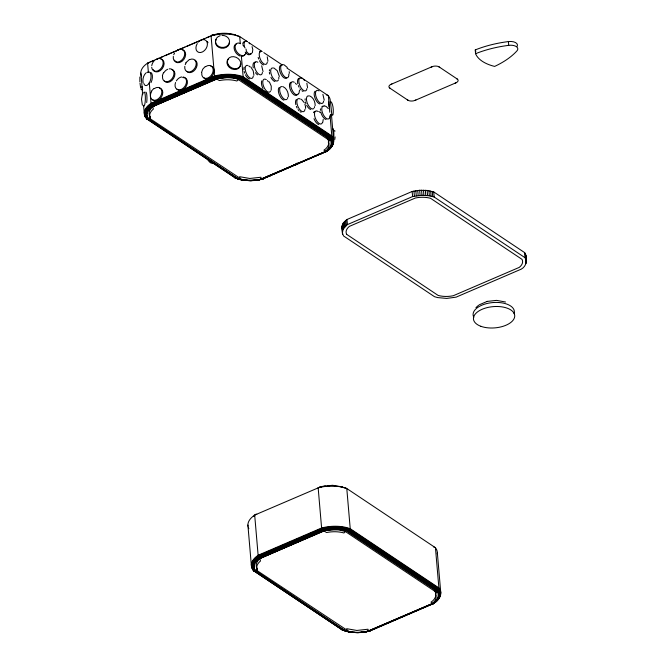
<?xml version="1.0" encoding="UTF-8"?>
<svg xmlns="http://www.w3.org/2000/svg" width="666" height="666" viewBox="0 0 666 666"><rect width="100%" height="100%" fill="white"/><g stroke="black" fill="none" stroke-linecap="round" stroke-linejoin="round"><path stroke-width="1" d="M253.912 75.158L253.213 70.846L250.799 66.908M263.037 71.537L261.688 65.767M267.94 61.114L267.241 56.793M299.492 90.235L299.009 93.257M305.586 108.408L305.586 107.101M307.55 87.612L306.851 83.292M315.168 105.694C315.268 101.881 313.411 97.436 309.707 95.921M323.226 119.422L322.744 122.444M324.242 100.158L322.885 94.389M330.494 115.734L330.486 114.319M246.345 50.816L246.029 49.109M142.441 93.44L141.508 99.192L142.382 105.153M288.37 96.537C288.545 92.732 286.721 88.32 283.092 86.688M233.641 78.163C231.776 77.472 210.714 77.031 219.472 80.553A21.195 10.914 -4.9 0 1 236.888 80.994L238.536 79.437L233.658 77.93M341.874 227.106L343.206 223.143L346.986 219.489L412.171 191.467L419.647 190.285L427.156 190.443L433.741 191.925L524.675 252.639C527.83 257.975 527.122 265.959 521.278 269.131L456.085 297.153L446.695 298.418L437.629 297.585L434.515 296.695L343.581 235.972L342.391 233.192L341.874 227.106L342.59 229.978M525.857 257.401L525.865 255.428M241.375 56.119L243.14 76.732L241.308 79.62L239.211 78.946A25.341 13.054 -4.9 0 0 224.85 77.564L215.901 78.979L151.898 106.96L215.851 79.462L214.51 76.007L211.064 35.814L211.663 35.19L214.768 34.832M335.098 136.913L334.773 139.485M345.105 487.837L346.786 488.519L350.233 528.712L348.393 531.601L346.303 530.927A25.341 13.054 -4.9 0 0 331.943 529.545L322.985 530.96L258.982 558.932L322.943 531.443L321.603 527.98L318.157 487.795L319.447 487.337M271.22 90.143L271.245 86.081L269.339 81.843M142.674 89.868L142.366 89.102M526.381 261.513L525.108 257.75L434.174 197.028L429.362 195.804L422.003 195.304L412.604 196.57L347.419 224.592L343.073 229.229L342.391 233.192M162.362 75.658L163.528 72.536M201.582 72.303L202.755 69.181L205.028 66.692M262.862 178.979L326.923 151.065L262.163 178.821L263.062 178.913L263.453 178.346L260.439 179.029M256.352 571.361L253.888 570.937L252.297 568.897A28.097 14.469 -4.9 0 1 256.235 556.701L258.125 555.269L321.603 527.98L324.617 527.305A28.097 14.469 -4.9 0 1 347.702 527.888L350.233 528.712L438.894 587.912L439.843 589.41A28.097 14.469 -4.9 0 1 435.905 601.614L433.341 603.729L431.884 603.871L369.247 630.802L370.146 630.893L370.537 630.327L367.524 631.01M252.397 52.481L252.789 49.609L252.081 46.595M147.261 111.522L146.445 114.527L147.669 118.307L238.603 179.021L241.733 179.912L250.882 180.711L260.398 179.387L326.748 150.866C330.478 148.643 333.891 143.465 330.811 139.385L239.877 78.671L235.031 77.456L227.597 76.981L218.082 78.305L151.731 106.826L147.261 111.522L147.119 109.932M139.877 77.015L139.877 81.86M325.691 151.665L323.934 150.158C327.63 147.969 330.677 142.774 327.564 138.886L329.337 140.351L328.305 142.091L328.954 143.948A21.637 11.147 -4.9 0 1 326.257 150.608L325.274 151.49L325.691 151.665L259.432 179.795A21.637 11.147 -4.9 0 1 241.65 179.345L148.984 117.957L150.358 117.133C147.444 113.553 149.9 108.133 153.679 106.377M436.421 592.332L435.389 594.072L436.039 595.928A21.637 11.147 -4.9 0 1 433.341 602.588L432.359 603.471L432.775 603.646L431.019 602.139C434.715 599.949 437.77 594.755 434.657 590.859L436.421 592.332L345.388 531.543L343.981 532.975A21.195 10.914 -4.9 0 0 326.565 532.534L323.843 530.86M438.827 593.198L437.895 591.366L346.961 530.652L342.116 529.437L334.682 528.962L325.166 530.286L258.816 558.807C255.078 561.03 251.665 566.208 254.753 570.287L345.687 631.002L350.532 632.217L357.967 632.692L367.482 631.368L433.832 602.847C437.72 600.566 440.168 596.045 438.694 591.608M332.983 114.877C333.641 110.814 333.35 105.611 331.402 101.956M151.415 91.117L153.696 88.628M185.764 62.795L189.41 59.515M145.862 73.002C143.415 75.491 142.399 79.312 143.14 82.701M241.308 79.62L240.959 79.97L329.029 138.778L331.801 135.931L330.036 115.318M348.393 531.601L348.043 531.951L436.122 590.75L438.894 587.912L435.447 547.718L433.375 546.778M475.949 307.6L478.638 305.219M152.855 106.718L151.898 106.96L152.472 106.502M324.8 151.898L326.706 150.741A25.341 13.054 -4.9 0 0 330.253 139.735L329.47 138.495M325.141 151.923L327.189 150.683A25.949 13.37 -4.9 0 0 330.877 146.27M325.549 151.923L328.821 149.634A28.097 14.469 -4.9 0 0 332.759 137.429L331.801 135.931L243.14 76.732L240.609 75.907A28.097 14.469 -4.9 0 0 217.524 75.325L214.51 76.007L151.04 103.288L149.142 104.72A28.097 14.469 -4.9 0 0 145.213 116.916L146.803 118.956L149.259 119.389M432.226 603.904L433.791 602.722A25.341 13.054 -4.9 0 0 437.346 591.716L436.555 590.476M432.642 603.904L434.282 602.663A25.949 13.37 -4.9 0 0 436.471 600.516M433.017 603.846L435.706 601.922A27.814 14.327 -4.9 0 0 439.602 589.843L438.669 588.361L350.058 529.195L347.577 528.388A27.814 14.327 -4.9 0 0 324.717 527.813L321.761 528.479L258.358 555.735L256.493 557.134A27.814 14.327 -4.9 0 0 252.597 569.214L253.538 570.695L342.432 630.061L344.422 630.169M433.341 603.729L435.439 602.181A27.456 14.136 -4.9 0 0 439.285 590.259L438.378 588.819L349.825 529.695L347.402 528.904A27.456 14.136 -4.9 0 0 324.841 528.329L321.953 528.987L258.641 556.202L256.826 557.575A27.456 14.136 -4.9 0 0 252.98 569.497L253.888 570.937M147.86 63.445L149.001 62.596M325.474 530.394L329.628 529.753M391.891 83.974L389.985 84.932A5.461 2.814 -4.9 0 0 389.169 87.471L390.426 88.511M455.161 83.142L457.059 82.184A5.461 2.814 -4.9 0 0 457.875 79.645L456.618 78.605M256.069 569.938L257.442 569.114C254.687 565.725 256.76 560.955 259.948 558.691L258.982 558.932L259.723 558.632L260.514 560.988A21.637 11.147 -4.9 0 0 256.743 567.574L257.484 570.387L256.069 569.938L348.743 631.318A21.637 11.147 -4.9 0 0 366.516 631.776L434.016 603.046M345.388 531.543L338.944 529.886L329.462 529.861M479.32 304.762L487.246 301.39M327.764 530.003L325.674 530.444M218.59 78.463L222.544 77.772M431.135 67.099L433.3 66.317A5.461 2.814 -4.9 0 1 438.095 66.442L439.718 67.324M415.909 100.017L413.744 100.799A5.461 2.814 -4.9 0 1 408.949 100.683L407.326 99.792M151.898 106.96L153.771 106.069M155.178 59.84L147.594 63.095L145.704 64.527A28.097 14.469 -4.9 0 0 141.242 75.541M157.068 59.024L211.064 35.814L214.086 35.132A28.097 14.469 -4.9 0 1 237.171 35.714L239.693 36.538L247.444 41.717M150.891 61.78L153.721 60.564M155.611 59.749L158.45 58.533M160.339 57.717L163.17 56.502M165.06 55.694L175.449 51.224M177.339 50.408L180.178 49.192M182.068 48.377L184.898 47.161M186.788 46.354L204.737 38.636M206.626 37.82L209.465 36.605M211.355 35.789C218.956 32.509 227.905 32.576 235.756 35.032M390.717 84.482L432.309 66.6M414.735 100.516L456.335 82.634M262.629 178.971L326.756 151.34M369.713 630.952L433.849 603.321M369.946 630.96L433.624 603.554M215.851 79.462L216.9 79.021M322.943 531.443L323.984 531.002M325.924 151.865L328.621 149.942A27.814 14.327 -4.9 0 0 332.517 137.862L331.585 136.38L242.973 77.214L240.484 76.407A27.814 14.327 -4.9 0 0 217.632 75.832L214.668 76.498L151.274 103.754L149.409 105.161A27.814 14.327 -4.9 0 0 145.513 117.241M212.154 35.265L214.643 34.699A25.341 13.054 -4.9 0 1 216.059 34.432M260.398 179.271L263.361 178.596M263.228 178.788L255.594 180.128A25.341 13.054 -4.9 0 1 239.052 178.938L234.823 177.622L237.337 178.197M263.062 178.913L260.023 179.562A25.949 13.37 -4.9 0 1 240.584 179.512M319.239 487.246L321.728 486.68M320.263 487.171L321.861 486.813M318.157 487.795L321.17 487.112A28.097 14.469 -4.9 0 1 344.255 487.695L346.786 488.519L435.447 547.718L436.397 549.225A28.097 14.469 -4.9 0 1 437.262 554.129M370.446 630.577L362.679 632.109A25.341 13.054 -4.9 0 1 346.145 630.918L341.908 629.603L345.446 631.018A26.515 13.653 -4.9 0 0 367.232 631.568M370.313 630.769L367.108 631.543A25.949 13.37 -4.9 0 1 353.862 632.4M487.079 301.423L496.536 300.374L505.527 302.006M237.554 35.906L239.693 36.538L240.318 43.756M333.308 529.612L329.762 529.728M222.677 77.756L226.224 77.631M324.658 105.911L326.307 106.577L328.296 108.591M149.725 62.288L147.594 63.095L148.393 72.369M256.81 514.269L255.353 514.393L252.789 516.508A28.097 14.469 -4.9 0 0 248.01 526.298M326.29 94.797L328.072 95.446L329.312 97.244A28.097 14.469 -4.9 0 1 330.17 102.148M148.984 117.957L150.391 118.406L149.659 115.593A21.637 11.147 -4.9 0 1 153.421 109.008L152.406 106.543M342.84 487.012L332.567 485.281L321.278 486.555L254.687 515.076L258.125 555.269L260.215 557.942L258.649 559.124A25.341 13.054 -4.9 0 0 255.103 570.129L255.886 571.37L344.047 630.236M235.464 35.223L236.863 35.681M235.056 177.88L238.694 179.021M235.348 178.08L238.353 179.037A26.515 13.653 -4.9 0 0 260.148 179.587M343.248 487.437L344.647 487.887M342.149 629.861L345.779 631.002A25.949 13.37 -4.9 0 0 351.731 632.192M283.957 64.735L287.279 67.433M273.917 67.99L277.239 70.688L279.395 76.457M438.886 66.767L457.45 79.162M389.593 87.954L408.158 100.35M249.167 42.865L262.079 51.482M263.803 52.631L281.876 64.702M287.038 68.148L328.355 95.737L329.77 112.229M238.295 79.57L329.337 140.351M236.963 178.255L148.801 119.389L148.01 118.148A25.341 13.054 -4.9 0 1 151.565 107.143L153.13 105.961L151.04 103.288L149.276 82.676M236.505 178.313L148.227 119.372L147.411 118.073A25.949 13.37 -4.9 0 1 151.04 106.801L152.68 105.561L215.609 78.513L218.215 77.922A25.949 13.37 -4.9 0 1 229.279 76.956M236.08 178.297L147.702 119.289L146.845 117.932A26.515 13.653 -4.9 0 1 150.558 106.418L152.264 105.136L215.334 78.022L218.048 77.406A26.515 13.653 -4.9 0 1 239.835 77.964L242.116 78.705L330.494 137.712L331.343 139.061A26.515 13.653 -4.9 0 1 327.63 150.574M235.689 178.222L146.445 118.715M343.589 630.286L255.319 571.345L254.495 570.046A25.949 13.37 -4.9 0 1 258.133 558.782L259.773 557.542L322.694 530.494L325.299 529.903A25.949 13.37 -4.9 0 1 338.544 529.045M343.165 630.277L254.787 571.27L253.937 569.913A26.515 13.653 -4.9 0 1 257.65 558.399L259.357 557.109L322.419 530.003L325.133 529.387A26.515 13.653 -4.9 0 1 346.928 529.945L349.2 530.677L437.579 589.693L438.436 591.042A26.515 13.653 -4.9 0 1 434.723 602.555M253.246 570.404L342.782 630.202M141.583 89.752L141.009 89.086M319.031 111.563L320.105 112.471M301.398 99.251L304.237 102.639M330.827 139.419L330.003 138.12L241.733 79.171L239.544 78.463A25.949 13.37 -4.9 0 0 233.591 77.273M147.228 119.147L146.337 117.749A27.015 13.911 -4.9 0 1 150.125 106.019L151.89 104.687L215.085 77.514L217.899 76.881A27.015 13.911 -4.9 0 1 240.093 77.447L242.457 78.213L330.919 137.279L331.81 138.678A27.015 13.911 -4.9 0 1 328.022 150.416M146.803 118.956L145.887 117.516A27.456 14.136 -4.9 0 1 149.733 105.594L151.557 104.221L214.86 77.006L217.757 76.349A27.456 14.136 -4.9 0 1 240.309 76.923L242.74 77.714L331.285 136.838L332.201 138.278A27.456 14.136 -4.9 0 1 328.355 150.2M254.312 571.128L253.421 569.73A27.015 13.911 -4.9 0 1 257.209 558L258.974 556.668L322.169 529.495L324.983 528.862A27.015 13.911 -4.9 0 1 347.186 529.428L349.542 530.194L438.012 589.26L438.894 590.659A27.015 13.911 -4.9 0 1 435.114 602.397M346.686 234.365L438.128 295.421A18.432 9.491 -4.9 0 0 453.288 295.729L519.305 267.366A18.432 9.491 -4.9 0 0 522.027 259.357L430.561 198.302A18.432 9.491 -4.9 0 0 415.409 197.993L349.392 226.365A18.432 9.491 -4.9 0 0 346.67 234.365M330.469 101.881L331.909 115.609L331.959 114.719M141.184 76.357L142.183 87.97M304.878 104.087L305.569 106.993M261.422 179.287L260.905 177.248L249.758 178.471L239.577 176.706L240.018 178.746M368.506 631.268L367.99 629.228L356.843 630.452L346.661 628.687L347.111 630.727M334.906 131.335L334.698 130.428M289.186 71.67L289.435 73.202M140.651 87.912L140.018 83.2M329.029 106.893L328.704 102.015M508.408 41.575L508.732 45.346A8.117 4.179 -4.9 0 1 516.317 46.603A8.117 4.179 -4.9 0 1 516.966 50.849A79.279 40.834 -4.9 0 1 494.638 66.417A40.876 21.054 -4.9 0 1 475.574 53.688L475.249 49.917A78.33 40.343 -4.9 0 1 508.408 41.575A8.117 4.179 -4.9 0 1 517.166 46.337M525.624 254.462L526.29 262.504M525.224 253.53L525.665 258.633M525.774 260.439L526.04 263.503M524.675 252.639L525.108 257.75M433.741 191.925L434.174 197.028M432.242 191.442L432.684 196.553M430.627 191.034L431.06 196.137M428.929 190.692L429.362 195.804M427.156 190.443L427.597 195.554M425.333 190.276L425.765 195.379M423.459 190.193L423.901 195.304M421.561 190.193L422.003 195.304M419.647 190.285L420.088 195.388M417.74 190.459L418.173 195.563M415.834 190.717L416.275 195.821M413.961 191.05L414.402 196.162M412.171 191.467L412.604 196.57M437.354 552.872L440.8 593.065M346.986 219.489L347.419 224.592M345.845 220.338L346.287 225.441M344.822 221.245L345.263 226.348M343.939 222.178L344.38 227.289M343.206 223.143L343.648 228.255M342.632 224.126L343.073 229.229M342.216 225.116L342.657 230.228M341.966 226.115L342.632 234.157M331.502 115.318L333.716 141.084M254.803 560.922L254.945 562.512M247.894 525.058L251.34 565.251M140.809 73.077L141.075 76.174M141.958 86.48L142.666 94.722M143.631 106.052L144.256 113.27M248.851 528.712A28.097 14.469 -4.9 0 1 248.326 527.522M367.424 631.418A27.456 14.136 -4.9 0 1 362.779 632.142M359.632 632.392A27.456 14.136 -4.9 0 1 354.179 632.375M351.157 632.109A27.456 14.136 -4.9 0 1 344.863 630.852M367.341 631.526A27.015 13.911 -4.9 0 1 345.138 630.968M365.151 631.659A27.814 14.327 -4.9 0 1 362.779 631.976M351.007 631.942A27.814 14.327 -4.9 0 1 349.525 631.743M348.793 631.618A27.814 14.327 -4.9 0 1 344.63 630.669M348.643 631.385A28.097 14.469 -4.9 0 1 347.194 631.11M345.796 630.785A28.097 14.469 -4.9 0 1 344.439 630.427M438.694 593.622A25.949 13.37 -4.9 0 1 438.711 595.928M438.428 597.094A25.949 13.37 -4.9 0 1 437.304 599.392M438.403 592.49A25.949 13.37 -4.9 0 0 437.912 591.391L437.096 590.093L348.817 531.152L346.628 530.444A25.949 13.37 -4.9 0 0 344.738 529.953M323.942 486.446A24.8 12.771 -4.9 0 1 325.349 486.247M253.754 516.433A25.341 13.054 -4.9 0 1 254.903 515.409M322.436 486.538A25.341 13.054 -4.9 0 1 325.291 486.097M328.188 485.822A25.341 13.054 -4.9 0 1 334.657 485.839M340.701 486.729A25.341 13.054 -4.9 0 1 342.549 487.204M475.574 53.688A78.33 40.343 -4.9 0 1 508.732 45.346M475.907 51.299A40.876 21.054 -4.9 0 1 475.249 49.917M143.556 93.09A7.035 1.274 -88.5 0 1 145.355 98.943A7.035 1.274 -88.5 0 1 143.315 105.278M145.812 92.108A7.035 1.274 -88.5 0 1 146.703 102.522M146.795 72.744A7.035 3.413 -75.4 0 1 150.966 74.925A7.035 3.413 -75.4 0 1 148.46 84.099A7.035 3.413 -75.4 0 1 143.856 83.508M150.941 72.511A7.035 3.413 -75.4 0 1 150.982 82.659M332.401 128.788A7.035 1.274 -88.5 0 1 333.774 131.885A7.035 1.274 -88.5 0 1 333.391 140.401M213.153 162.879A7.035 3.272 66.7 0 1 207.409 159.041M212.787 162.654A7.035 3.272 66.7 0 1 211.746 162.154M210.681 161.247A7.035 3.272 66.7 0 1 209.648 159.998M246.02 52.756A7.035 4.537 54.6 0 1 240.151 54.928A7.035 4.537 54.6 0 1 235.09 46.895A7.035 4.537 54.6 0 1 240.076 43.332M242.89 45.097A7.035 4.537 54.6 0 1 245.08 48.002M244.589 54.729A7.035 4.537 54.6 0 1 241.5 56.36M240.101 56.069A7.035 4.537 54.6 0 1 234.424 49.75A7.035 4.537 54.6 0 1 236.397 43.889M240.401 64.111A7.035 5.711 28.7 0 1 231.568 68.831A7.035 5.711 28.7 0 1 228.538 58.833M221.994 35.415A7.035 6.019 2.7 0 1 229.087 43.648A7.035 6.019 2.7 0 1 217.466 45.563A7.035 6.019 2.7 0 1 220.196 35.706M229.487 41.908A7.035 6.019 2.7 0 1 221.145 48.16A7.035 6.019 2.7 0 1 216.134 39.56M154.146 88.686A7.035 5.07 -56.3 0 1 161.871 91.925A7.035 5.07 -56.3 0 1 154.171 100.341A7.035 5.07 -56.3 0 1 151.706 91.342M159.474 88.037A7.035 5.07 -56.3 0 1 161.472 96.986A7.035 5.07 -56.3 0 1 152.356 99.609M322.852 152.914A7.035 5.07 -56.3 0 1 318.456 154.179M271.537 175.108A7.035 5.07 -56.3 0 1 267.133 176.373M205.486 66.75A7.035 5.07 -56.3 0 1 213.12 68.939A7.035 5.07 -56.3 0 1 207.476 78.122A7.035 5.07 -56.3 0 1 201.798 72.736M210.814 66.101A7.035 5.07 -56.3 0 1 212.812 75.05A7.035 5.07 -56.3 0 1 203.696 77.672M183.192 76.948A7.035 5.07 -56.3 0 1 185.989 84.257A7.035 5.07 -56.3 0 1 178.355 89.827A7.035 5.07 -56.3 0 1 175.558 82.517M176.357 80.877A7.035 5.07 -56.3 0 1 181.76 76.948M182.692 77.564A7.035 5.07 -56.3 0 1 186.563 85.714A7.035 5.07 -56.3 0 1 177.006 89.152M298.218 163.636A7.035 5.07 -56.3 0 1 293.823 164.902M297.286 163.012A7.035 5.07 -56.3 0 1 295.821 163.853M202.655 39.619A7.035 5.07 -56.3 0 1 207.076 46.37A7.035 5.07 -56.3 0 1 198.801 52.398A7.035 5.07 -56.3 0 1 197.253 43.556M198.36 42.091A7.035 5.07 -56.3 0 1 201.149 40.052M207.301 41.55A7.035 5.07 -56.3 0 1 208 42.757M313.744 108.6A7.035 3.272 66.7 0 1 307.259 103.088A7.035 3.272 66.7 0 1 308.966 95.921M314.568 106.602A7.035 3.272 66.7 0 1 314.285 107.784M310.747 109.507A7.035 3.272 66.7 0 1 306.693 105.328M305.935 103.655A7.035 3.272 66.7 0 1 305.411 101.931M305.136 100.283A7.035 3.272 66.7 0 1 305.145 98.826M323.634 101.074A7.035 3.272 66.7 0 1 319.38 102.348A7.035 3.272 66.7 0 1 315.493 93.673A7.035 3.272 66.7 0 1 319.064 90.884M319.813 103.971A7.035 3.272 66.7 0 1 315.01 98.118A7.035 3.272 66.7 0 1 315.026 91.292M303.13 91.425A7.035 3.272 66.7 0 1 302.098 90.926M301.024 90.018A7.035 3.272 66.7 0 1 300 88.769M299.076 87.246A7.035 3.272 66.7 0 1 298.318 85.573M297.794 83.858A7.035 3.272 66.7 0 1 300.033 78.405M306.951 88.528A7.035 3.272 66.7 0 1 302.697 89.802A7.035 3.272 66.7 0 1 298.809 81.127A7.035 3.272 66.7 0 1 302.381 78.338M303.446 79.246A7.035 3.272 66.7 0 1 304.479 80.503M326.065 119.547A7.035 3.272 66.7 0 1 320.737 111.98M320.463 110.331A7.035 3.272 66.7 0 1 320.463 108.866M322.044 106.477A7.035 3.272 66.7 0 1 322.968 106.527M329.895 116.65A7.035 3.272 66.7 0 1 323.335 114.81A7.035 3.272 66.7 0 1 324.292 105.961M156.918 58.799A7.035 5.07 -56.3 0 1 163.153 62.354A7.035 5.07 -56.3 0 1 157.942 70.829A7.035 5.07 -56.3 0 1 151.698 67.274M151.765 65.634A7.035 5.07 -56.3 0 1 154.121 60.839M160.781 58.999A7.035 5.07 -56.3 0 1 162.254 68.706A7.035 5.07 -56.3 0 1 152.964 69.372M298.601 93.631A7.035 3.272 66.7 0 1 291.575 88.936A7.035 3.272 66.7 0 1 294.314 82.268M295.379 83.175A7.035 3.272 66.7 0 1 296.412 84.424M297.286 94.197A7.035 3.272 66.7 0 1 291.009 91.175A7.035 3.272 66.7 0 1 291.034 82.284M263.52 64.927A7.035 3.272 66.7 0 1 259.465 60.756M258.708 59.083A7.035 3.272 66.7 0 1 258.183 57.359M259.49 51.865A7.035 3.272 66.7 0 1 260.423 51.915M267.341 62.03A7.035 3.272 66.7 0 1 260.781 60.19A7.035 3.272 66.7 0 1 261.738 51.349M169.222 68.831A7.035 5.07 -56.3 0 1 173.901 74.45A7.035 5.07 -56.3 0 1 167.258 81.718A7.035 5.07 -56.3 0 1 162.571 76.099M163.828 72.761A7.035 5.07 -56.3 0 1 167.724 69.264M171.587 69.455A7.035 5.07 -56.3 0 1 173.585 78.405A7.035 5.07 -56.3 0 1 164.469 81.036M189.952 59.515A7.035 5.07 -56.3 0 1 196.22 63.595A7.035 5.07 -56.3 0 1 189.985 71.878A7.035 5.07 -56.3 0 1 184.807 66.35M185.256 64.652A7.035 5.07 -56.3 0 1 186.055 63.02M195.088 60.156A7.035 5.07 -56.3 0 1 195.296 69.422A7.035 5.07 -56.3 0 1 186.705 71.287M304.978 109.324A7.035 3.272 66.7 0 1 300.732 110.598A7.035 3.272 66.7 0 1 296.836 101.923A7.035 3.272 66.7 0 1 300.408 99.134M301.157 112.221A7.035 3.272 66.7 0 1 300.125 111.721M299.059 110.814A7.035 3.272 66.7 0 1 298.027 109.565M297.103 108.042A7.035 3.272 66.7 0 1 296.353 106.369M295.821 104.654A7.035 3.272 66.7 0 1 296.378 99.542M318.798 124.534A7.035 3.272 66.7 0 1 313.986 118.69M313.47 112.679A7.035 3.272 66.7 0 1 315.701 111.522M322.336 122.819A7.035 3.272 66.7 0 1 315.301 118.123A7.035 3.272 66.7 0 1 318.048 111.447M175.666 51.632A7.035 5.07 -56.3 0 1 184.374 51.673A7.035 5.07 -56.3 0 1 179.487 61.622A7.035 5.07 -56.3 0 1 173.31 56.435M173.759 54.737A7.035 5.07 -56.3 0 1 174.559 53.097M182.326 49.792A7.035 5.07 -56.3 0 1 183.799 59.499A7.035 5.07 -56.3 0 1 174.509 60.165M257.575 74.85A7.035 3.272 66.7 0 1 255.478 72.694M253.271 67.782A7.035 3.272 66.7 0 1 255.511 62.329M262.437 72.452A7.035 3.272 66.7 0 1 258.183 73.726A7.035 3.272 66.7 0 1 254.287 65.052A7.035 3.272 66.7 0 1 257.867 62.263M260.331 179.437A27.456 14.136 -4.9 0 1 256.477 180.07M255.694 180.161A27.456 14.136 -4.9 0 1 244.072 180.128M243.331 180.036A27.456 14.136 -4.9 0 1 240.468 179.537M239.777 179.387A27.456 14.136 -4.9 0 1 237.779 178.871M260.248 179.554A27.015 13.911 -4.9 0 1 238.053 178.988M258.067 179.678A27.814 14.327 -4.9 0 1 256.485 179.903M253.305 180.203A27.814 14.327 -4.9 0 1 246.204 180.186M243.173 179.87A27.814 14.327 -4.9 0 1 237.546 178.688M258.083 179.445A28.097 14.469 -4.9 0 1 256.485 179.67M243.798 179.737A28.097 14.469 -4.9 0 1 242.291 179.529M239.402 178.979A28.097 14.469 -4.9 0 1 237.354 178.446M331.31 140.509A25.949 13.37 -4.9 0 1 331.343 145.113M216.766 34.316A25.341 13.054 -4.9 0 1 218.931 34.033M229.653 34.058A25.341 13.054 -4.9 0 1 231.676 34.357M253.313 76.074A7.035 3.272 66.7 0 1 246.753 74.234A7.035 3.272 66.7 0 1 247.71 65.393M248.743 65.892A7.035 3.272 66.7 0 1 249.808 66.8M249.492 78.979A7.035 3.272 66.7 0 1 245.438 74.8M244.68 73.127A7.035 3.272 66.7 0 1 244.156 71.404M243.881 69.755A7.035 3.272 66.7 0 1 244.164 67.116M270.604 91.009A7.035 3.272 66.7 0 1 263.57 86.314A7.035 3.272 66.7 0 1 266.317 79.645M267.382 80.553A7.035 3.272 66.7 0 1 268.415 81.801M267.066 92.732A7.035 3.272 66.7 0 1 264.96 91.325M263.012 88.553A7.035 3.272 66.7 0 1 261.738 80.869M286.963 99.301A7.035 3.272 66.7 0 1 280.469 93.789A7.035 3.272 66.7 0 1 282.176 86.622M287.779 97.303A7.035 3.272 66.7 0 1 287.496 98.485M283.957 100.2A7.035 3.272 66.7 0 1 279.154 94.356A7.035 3.272 66.7 0 1 279.179 87.529M286.688 77.98A7.035 3.272 66.7 0 1 280.195 72.469A7.035 3.272 66.7 0 1 281.909 65.301M288.828 73.959A7.035 3.272 66.7 0 1 285.639 77.472A7.035 3.272 66.7 0 1 280.861 69.622A7.035 3.272 66.7 0 1 283.225 64.735M251.898 53.005A7.035 3.272 66.7 0 1 246.537 51.507M244.339 46.595A7.035 3.272 66.7 0 1 247.61 41.642M248.676 42.549A7.035 3.272 66.7 0 1 249.708 43.806M250.583 53.571A7.035 3.272 66.7 0 1 245.221 52.073M242.749 44.048A7.035 3.272 66.7 0 1 244.33 41.658M278.505 79.853A7.035 3.272 66.7 0 1 271.828 76.007A7.035 3.272 66.7 0 1 273.185 67.99M278.788 77.206A7.035 3.272 66.7 0 1 278.788 78.671M274.966 81.568A7.035 3.272 66.7 0 1 270.912 77.398M269.63 74.001A7.035 3.272 66.7 0 1 269.355 72.353M269.364 70.887A7.035 3.272 66.7 0 1 269.638 69.714M473.817 317.266A20.704 10.664 -4.9 0 1 492.715 302.572A20.704 10.664 -4.9 0 1 514.085 313.703M228.546 65.16A7.035 5.711 28.7 0 0 240.218 66.2A7.035 5.711 28.7 0 0 233.608 56.668A7.035 5.711 28.7 0 0 228.546 65.16M480.902 326.307A20.704 10.664 -4.9 0 0 514.435 317.765A20.704 10.664 -4.9 0 0 486.904 307.675A20.704 10.664 -4.9 0 0 480.902 326.307"/></g></svg>
